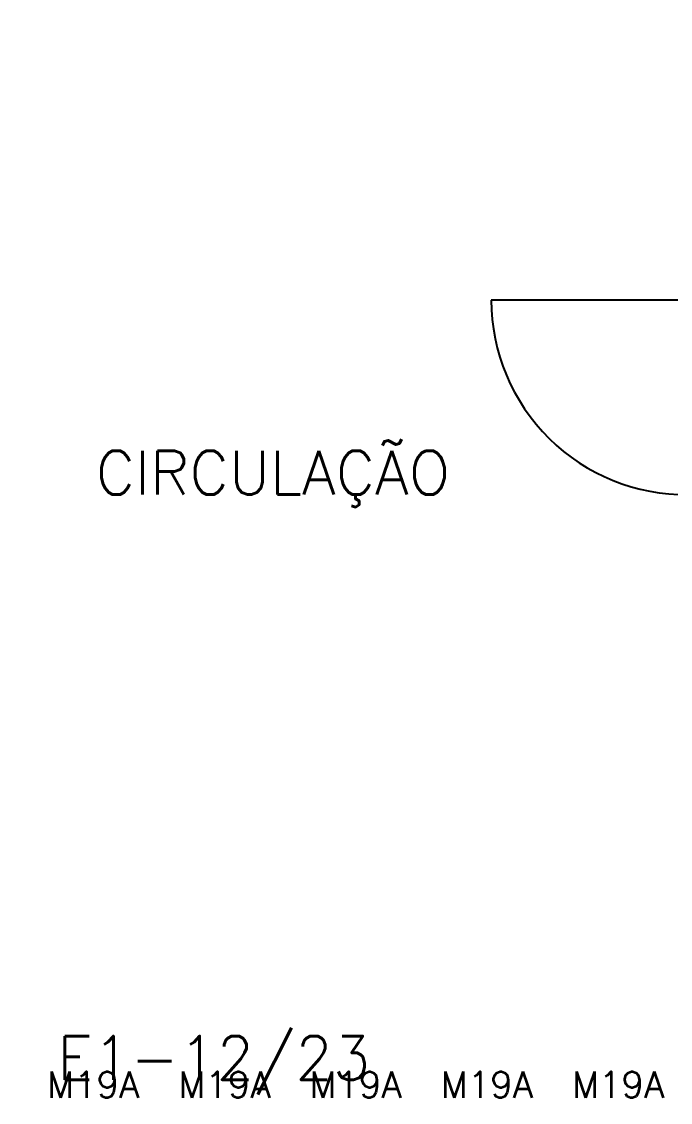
# Model space of a CAD drawing. Header units: millimetres. Extents: x 1887 to 2405, y 1100 to 1335.
# Drawn here: x 2224.71 to 2227.676, y 1187.216 to 1192.157 of the extents above; entities that cross this region are included whole.
import ezdxf

# ---------------------------------------------------------------- set-up
doc = ezdxf.new("R2010")
doc.units = ezdxf.units.MM
doc.linetypes.add('DASHED', pattern=[19.05, 12.7, -6.35])
doc.linetypes.add('HIDDEN', pattern=[0.375, 0.25, -0.125])
for name, color, linetype in [('AR-ELEV2', 1, 'Continuous'), ('AR-ELEV3', 1, 'Continuous'), ('AR-PROJ', 1, 'HIDDEN'), ('AR-TALUDE', 1, 'Continuous'), ('AR-TXTESQ1-CONG', 1, 'Continuous'), ('ENDEREÇO', 2, 'Continuous'), ('projeção', 1, 'DASHED'), ('TEXTO', 2, 'Continuous')]:
    doc.layers.add(name, color=color, linetype=linetype)
doc.styles.add('S12', font='simplex.shx', dxfattribs={"width": 1.1, "height": 0.12})
doc.styles.add('UNB-100', font='simplex.shx', dxfattribs={"height": 0.2})
doc.styles.add('UNB1-100', font='simplex.shx', dxfattribs={"height": 0.2})

# ---------------------------------------------------------------- blocks, each defined once
blk = doc.blocks.new('elev-plataforma-planta')
at = {"layer": 'AR-ELEV2', "color": 2}
for p, q in [((1.1624, 1.3098), (0.2724, 1.3098)), ((0.2724, 1.3098), (0.2724, 0.1133)), ((1.1624, 1.3098), (1.1624, 0.1133)), ((0.2724, 0.1133), (0.3124, 0.1133)), ((0.3124, 0.1133), (1.1024, 0.1133)), ((1.1024, 0.1133), (1.1624, 0.1133))]:
    blk.add_line(p, q, dxfattribs=at)
for points in [[(0.05, 0.2056), (0.2212, 0.2056), (0.2212, 0.0211), (0.05, 0.0211)], [(0.2212, 0.0938), (1.2735, 0.0938), (1.2735, 0), (0.2212, 0)]]:
    blk.add_lwpolyline(points, close=True, dxfattribs=at)
at = {"layer": 'AR-ELEV3', "color": 2}
for p, q in [((0, 0), (0, 1.3841)), ((0, 1.3841), (1.2397, 1.3841)), ((0.05, 0.218), (0.05, 1.3841)), ((1.2397, 0.0938), (1.2397, 1.3841)), ((0.05, 1.3341), (1.1897, 1.3341)), ((1.1897, 0.0938), (1.1897, 1.3341)), ((0.2212, 0), (0, 0))]:
    blk.add_line(p, q, dxfattribs=at)
blk.add_lwpolyline([(0.2454, 0.0635), (1.1253, 0.0635), (1.1253, 0.0211), (0.2454, 0.0211)], close=True, dxfattribs=at)
at = {"layer": 'projeção', "color": 2}
blk.add_line((0.2353, 0), (0.2353, -0.9), dxfattribs=at)
blk.add_arc((0.2338, -0.0085), 0.8915, 270.0946, 0.5456, dxfattribs=at)

msp = doc.modelspace()

# ---------------------------------------------------------------- linework, layer by layer
at = {"layer": 'AR-TALUDE'}
msp.add_open_spline([(2209.6023, 1181.907), (2210.1055, 1175.4093), (2212.7919, 1160.4134), (2230.1765, 1147.2677), (2241.402, 1149.9808), (2249.6832, 1155.6803), (2256.8602, 1168.1826), (2261.8663, 1179.1126), (2266.4303, 1187.8269), (2268.4755, 1193.7303)], degree=3, knots=[0.874603, 0.874603, 0.874603, 0.874603, 13.033613, 24.300817, 33.994288, 45.623477, 57.311406, 66.544355, 85.146679, 85.146679, 85.146679, 85.146679], dxfattribs=at)

# ---------------------------------------------------------------- block references
at = {"layer": 'AR-PROJ', "rotation": 270}
msp.add_blockref('elev-plataforma-planta', (2227.7572, 1191.1193), dxfattribs=at)

# ---------------------------------------------------------------- texts
at = {"layer": 'AR-TXTESQ1-CONG', "style": 'S12'}
for p in [(2224.8258, 1187.2376), (2225.4258, 1187.2376), (2226.0258, 1187.2376), (2226.6258, 1187.2376), (2227.2258, 1187.2376)]:
    msp.add_text('M19A', height=0.12, dxfattribs=at).set_placement(p)
at = {"layer": 'ENDEREÇO', "style": 'UNB1-100'}
msp.add_text('E1-12/23', height=0.2, dxfattribs=at).set_placement((2224.8723, 1187.3197))
at = {"layer": 'TEXTO', "style": 'UNB-100'}
msp.add_text('CIRCULAÇÃO', height=0.2, dxfattribs=at).set_placement((2225.0487, 1189.995))

doc.saveas('drawing.dxf')
